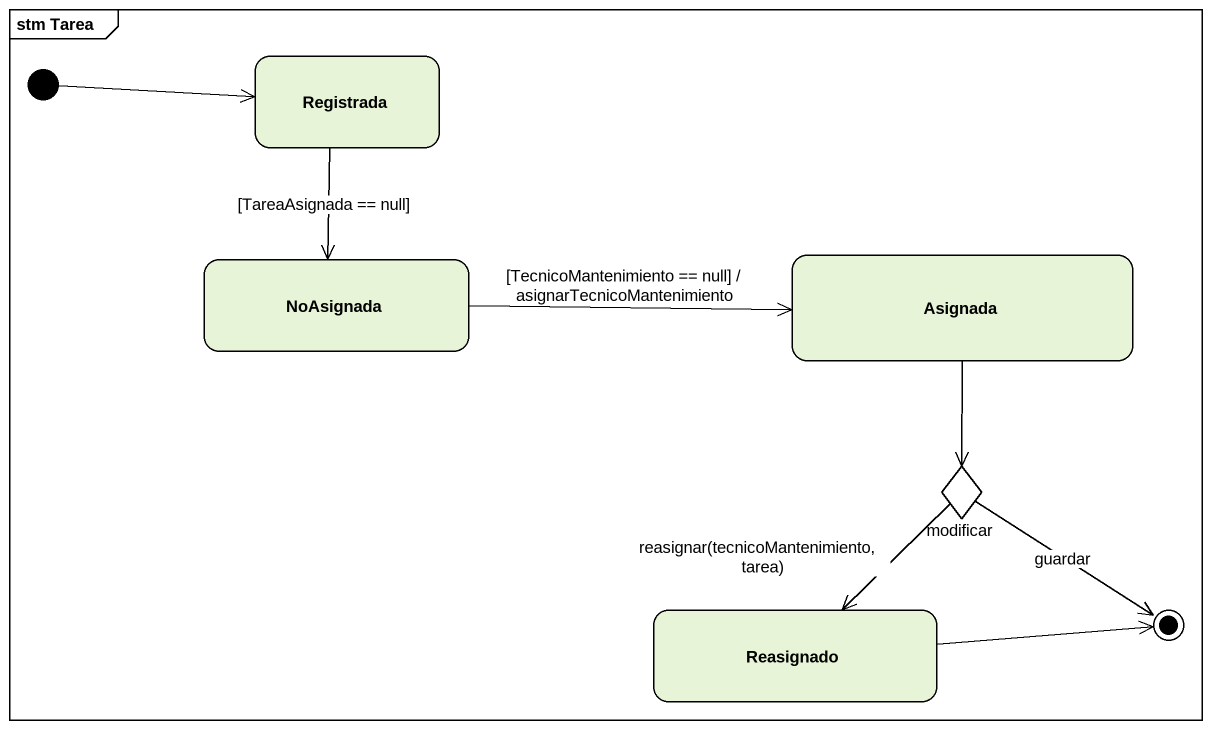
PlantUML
@startuml
mainframe stm Tarea
hide empty description
state Registrada
state NoAsignada
state Asignada
state modificar <<choice>>
state Reasignado
[*] -right-> Registrada
Registrada --> NoAsignada : [TareaAsignada == null]
NoAsignada -right-> Asignada : [TecnicoMantenimiento == null] / asignarTecnicoMantenimiento
Asignada --> modificar
modificar --> Reasignado : reasignar(tecnicoMantenimiento, tarea)
modificar --> [*] : guardar
Reasignado -right-> [*]
@enduml
